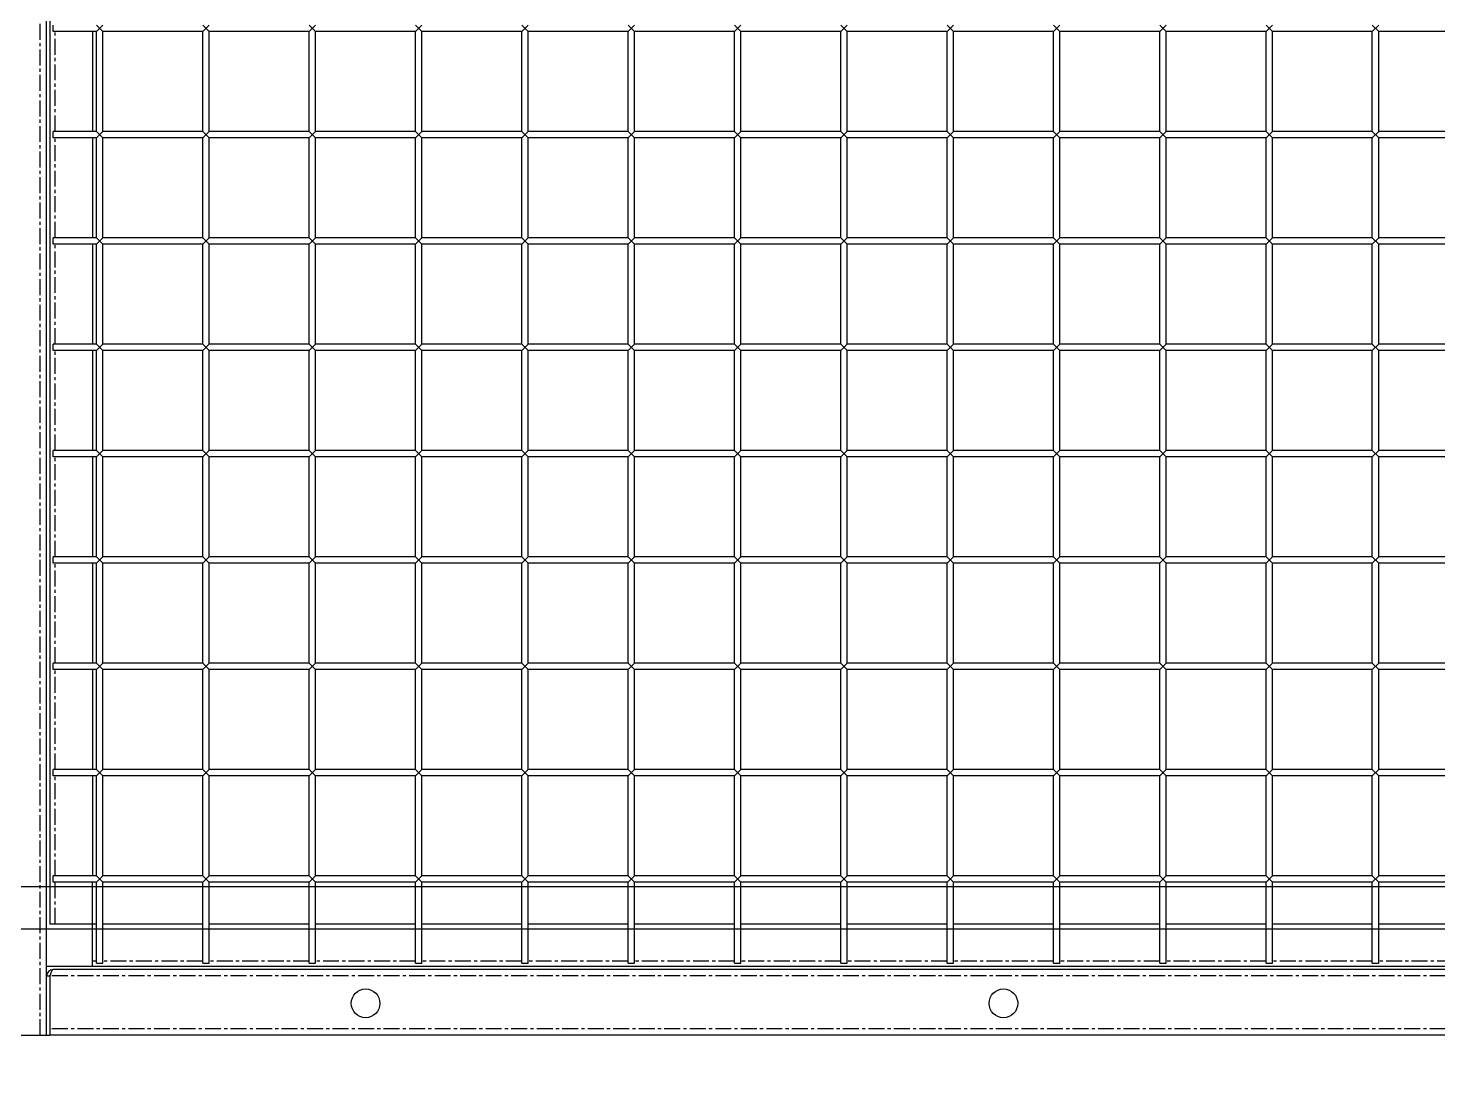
# Model space of a CAD drawing. Header units: millimetres. Extents: x -198529 to 244266, y -64 to 158464.
# Drawn here: x -169865 to -169202, y 119253 to 119741 of the extents above; entities that cross this region are included whole.
import ezdxf

# ---------------------------------------------------------------- set-up
doc = ezdxf.new("R2010")
doc.units = ezdxf.units.MM
doc.linetypes.add('CENTER', pattern=[12, 7.5, -1.5, 1.5, -1.5])
doc.layers.add('0-DCC', color=30, linetype='Continuous')
doc.layers.add('0-DCC-STRUC', color=180, linetype='Continuous')

# ---------------------------------------------------------------- blocks, each defined once
blk = doc.blocks.new('DCC2850x2300(左)')
at = {"color": 0, "linetype": 'CENTER'}
for p, q in [((47987, -74478.48), (47987, -72178.48)), ((47994, -74053.48), (47994, -74006.48)), ((47994, -74103.48), (47994, -74056.48)), ((47994, -74153.48), (47994, -74106.48)), ((47994, -74203.48), (47994, -74156.48)), ((47994, -74253.48), (47994, -74206.48)), ((47994, -74303.48), (47994, -74256.48)), ((47994, -74353.48), (47994, -74306.48)), ((47994, -74403.48), (47994, -74356.48)), ((47994, -74426.08), (47994, -74406.48)), ((48013.5, -74443.58), (48011.5, -74443.58)), ((48063.5, -74443.58), (48016.5, -74443.58)), ((48113.5, -74443.58), (48066.5, -74443.58)), ((48163.5, -74443.58), (48116.5, -74443.58)), ((48213.5, -74443.58), (48166.5, -74443.58)), ((48263.5, -74443.58), (48216.5, -74443.58)), ((48313.5, -74443.58), (48266.5, -74443.58)), ((48363.5, -74443.58), (48316.5, -74443.58)), ((48413.5, -74443.58), (48366.5, -74443.58)), ((48463.5, -74443.58), (48416.5, -74443.58)), ((48513.5, -74443.58), (48466.5, -74443.58)), ((48563.5, -74443.58), (48516.5, -74443.58)), ((48613.5, -74443.58), (48566.5, -74443.58)), ((48663.5, -74443.58), (48616.5, -74443.58)), ((50640, -74450.58), (47991.5, -74450.58)), ((50640, -74475.48), (47991.5, -74475.48))]:
    blk.add_line(p, q, dxfattribs=at)
at = {"color": 0, "linetype": 'Continuous'}
for p, q in [((47990, -74478.48), (47990, -72178.48)), ((47991.5, -72230.88), (47991.5, -74426.08)), ((47993, -74006.48), (47993, -74003.48)), ((48013.5, -74006.48), (47993, -74006.48)), ((48011.5, -74006.48), (48011.5, -74053.48)), ((48013.5, -74003.48), (48016.5, -74006.48)), ((48013.5, -74006.48), (48016.5, -74003.48)), ((48013.5, -74053.48), (48013.5, -74006.48)), ((48016.5, -74053.48), (48016.5, -74006.48)), ((48063.5, -74006.48), (48016.5, -74006.48)), ((48063.5, -74003.48), (48066.5, -74006.48)), ((48063.5, -74006.48), (48066.5, -74003.48)), ((48063.5, -74053.48), (48063.5, -74006.48)), ((48066.5, -74053.48), (48066.5, -74006.48)), ((48113.5, -74006.48), (48066.5, -74006.48)), ((48113.5, -74003.48), (48116.5, -74006.48)), ((48113.5, -74006.48), (48116.5, -74003.48)), ((48113.5, -74053.48), (48113.5, -74006.48)), ((48116.5, -74053.48), (48116.5, -74006.48)), ((48163.5, -74006.48), (48116.5, -74006.48)), ((48163.5, -74003.48), (48166.5, -74006.48)), ((48163.5, -74006.48), (48166.5, -74003.48)), ((48163.5, -74053.48), (48163.5, -74006.48)), ((48166.5, -74053.48), (48166.5, -74006.48)), ((48213.5, -74006.48), (48166.5, -74006.48)), ((48213.5, -74003.48), (48216.5, -74006.48)), ((48213.5, -74006.48), (48216.5, -74003.48)), ((48213.5, -74053.48), (48213.5, -74006.48)), ((48216.5, -74053.48), (48216.5, -74006.48)), ((48263.5, -74006.48), (48216.5, -74006.48)), ((48263.5, -74003.48), (48266.5, -74006.48)), ((48263.5, -74006.48), (48266.5, -74003.48)), ((48263.5, -74053.48), (48263.5, -74006.48)), ((48266.5, -74053.48), (48266.5, -74006.48)), ((48313.5, -74006.48), (48266.5, -74006.48)), ((48313.5, -74003.48), (48316.5, -74006.48)), ((48313.5, -74006.48), (48316.5, -74003.48)), ((48313.5, -74053.48), (48313.5, -74006.48)), ((48316.5, -74053.48), (48316.5, -74006.48)), ((48363.5, -74006.48), (48316.5, -74006.48)), ((48363.5, -74003.48), (48366.5, -74006.48)), ((48363.5, -74006.48), (48366.5, -74003.48)), ((48363.5, -74053.48), (48363.5, -74006.48)), ((48366.5, -74053.48), (48366.5, -74006.48)), ((48413.5, -74006.48), (48366.5, -74006.48)), ((48413.5, -74003.48), (48416.5, -74006.48)), ((48413.5, -74006.48), (48416.5, -74003.48)), ((48413.5, -74053.48), (48413.5, -74006.48)), ((48416.5, -74053.48), (48416.5, -74006.48)), ((48463.5, -74006.48), (48416.5, -74006.48)), ((48463.5, -74003.48), (48466.5, -74006.48)), ((48463.5, -74006.48), (48466.5, -74003.48)), ((48463.5, -74053.48), (48463.5, -74006.48)), ((48466.5, -74053.48), (48466.5, -74006.48)), ((48513.5, -74006.48), (48466.5, -74006.48)), ((48513.5, -74003.48), (48516.5, -74006.48)), ((48513.5, -74006.48), (48516.5, -74003.48)), ((48513.5, -74053.48), (48513.5, -74006.48)), ((48516.5, -74053.48), (48516.5, -74006.48)), ((48563.5, -74006.48), (48516.5, -74006.48)), ((48563.5, -74003.48), (48566.5, -74006.48)), ((48563.5, -74006.48), (48566.5, -74003.48)), ((48563.5, -74053.48), (48563.5, -74006.48)), ((48566.5, -74053.48), (48566.5, -74006.48)), ((48613.5, -74006.48), (48566.5, -74006.48)), ((48613.5, -74003.48), (48616.5, -74006.48)), ((48613.5, -74006.48), (48616.5, -74003.48)), ((48613.5, -74053.48), (48613.5, -74006.48)), ((48616.5, -74053.48), (48616.5, -74006.48)), ((48663.5, -74006.48), (48616.5, -74006.48)), ((47993, -74056.48), (47993, -74053.48)), ((48013.5, -74053.48), (47993, -74053.48)), ((48013.5, -74053.48), (48016.5, -74056.48)), ((48013.5, -74056.48), (48016.5, -74053.48)), ((48063.5, -74053.48), (48016.5, -74053.48)), ((48063.5, -74053.48), (48066.5, -74056.48)), ((48063.5, -74056.48), (48066.5, -74053.48)), ((48113.5, -74053.48), (48066.5, -74053.48)), ((48113.5, -74053.48), (48116.5, -74056.48)), ((48113.5, -74056.48), (48116.5, -74053.48)), ((48163.5, -74053.48), (48116.5, -74053.48)), ((48163.5, -74053.48), (48166.5, -74056.48)), ((48163.5, -74056.48), (48166.5, -74053.48)), ((48213.5, -74053.48), (48166.5, -74053.48)), ((48213.5, -74053.48), (48216.5, -74056.48)), ((48213.5, -74056.48), (48216.5, -74053.48)), ((48263.5, -74053.48), (48216.5, -74053.48)), ((48263.5, -74053.48), (48266.5, -74056.48)), ((48263.5, -74056.48), (48266.5, -74053.48)), ((48313.5, -74053.48), (48266.5, -74053.48)), ((48313.5, -74053.48), (48316.5, -74056.48)), ((48313.5, -74056.48), (48316.5, -74053.48)), ((48363.5, -74053.48), (48316.5, -74053.48)), ((48363.5, -74053.48), (48366.5, -74056.48)), ((48363.5, -74056.48), (48366.5, -74053.48)), ((48413.5, -74053.48), (48366.5, -74053.48)), ((48413.5, -74053.48), (48416.5, -74056.48)), ((48413.5, -74056.48), (48416.5, -74053.48)), ((48463.5, -74053.48), (48416.5, -74053.48)), ((48463.5, -74053.48), (48466.5, -74056.48)), ((48463.5, -74056.48), (48466.5, -74053.48)), ((48513.5, -74053.48), (48466.5, -74053.48)), ((48513.5, -74053.48), (48516.5, -74056.48)), ((48513.5, -74056.48), (48516.5, -74053.48)), ((48563.5, -74053.48), (48516.5, -74053.48)), ((48563.5, -74053.48), (48566.5, -74056.48)), ((48563.5, -74056.48), (48566.5, -74053.48)), ((48613.5, -74053.48), (48566.5, -74053.48)), ((48613.5, -74053.48), (48616.5, -74056.48)), ((48613.5, -74056.48), (48616.5, -74053.48)), ((48663.5, -74053.48), (48616.5, -74053.48)), ((48013.5, -74056.48), (47993, -74056.48)), ((48011.5, -74056.48), (48011.5, -74103.48)), ((48013.5, -74103.48), (48013.5, -74056.48)), ((48016.5, -74103.48), (48016.5, -74056.48)), ((48063.5, -74056.48), (48016.5, -74056.48)), ((48063.5, -74103.48), (48063.5, -74056.48)), ((48066.5, -74103.48), (48066.5, -74056.48)), ((48113.5, -74056.48), (48066.5, -74056.48)), ((48113.5, -74103.48), (48113.5, -74056.48)), ((48116.5, -74103.48), (48116.5, -74056.48)), ((48163.5, -74056.48), (48116.5, -74056.48)), ((48163.5, -74103.48), (48163.5, -74056.48)), ((48166.5, -74103.48), (48166.5, -74056.48)), ((48213.5, -74056.48), (48166.5, -74056.48)), ((48213.5, -74103.48), (48213.5, -74056.48)), ((48216.5, -74103.48), (48216.5, -74056.48)), ((48263.5, -74056.48), (48216.5, -74056.48)), ((48263.5, -74103.48), (48263.5, -74056.48)), ((48266.5, -74103.48), (48266.5, -74056.48)), ((48313.5, -74056.48), (48266.5, -74056.48)), ((48313.5, -74103.48), (48313.5, -74056.48)), ((48316.5, -74103.48), (48316.5, -74056.48)), ((48363.5, -74056.48), (48316.5, -74056.48)), ((48363.5, -74103.48), (48363.5, -74056.48)), ((48366.5, -74103.48), (48366.5, -74056.48)), ((48413.5, -74056.48), (48366.5, -74056.48)), ((48413.5, -74103.48), (48413.5, -74056.48)), ((48416.5, -74103.48), (48416.5, -74056.48)), ((48463.5, -74056.48), (48416.5, -74056.48)), ((48463.5, -74103.48), (48463.5, -74056.48)), ((48466.5, -74103.48), (48466.5, -74056.48)), ((48513.5, -74056.48), (48466.5, -74056.48)), ((48513.5, -74103.48), (48513.5, -74056.48)), ((48516.5, -74103.48), (48516.5, -74056.48)), ((48563.5, -74056.48), (48516.5, -74056.48)), ((48563.5, -74103.48), (48563.5, -74056.48)), ((48566.5, -74103.48), (48566.5, -74056.48)), ((48613.5, -74056.48), (48566.5, -74056.48)), ((48613.5, -74103.48), (48613.5, -74056.48)), ((48616.5, -74103.48), (48616.5, -74056.48)), ((48663.5, -74056.48), (48616.5, -74056.48)), ((47993, -74106.48), (47993, -74103.48)), ((48013.5, -74103.48), (47993, -74103.48)), ((48013.5, -74106.48), (47993, -74106.48)), ((48011.5, -74106.48), (48011.5, -74153.48)), ((48013.5, -74103.48), (48016.5, -74106.48)), ((48013.5, -74106.48), (48016.5, -74103.48)), ((48013.5, -74153.48), (48013.5, -74106.48)), ((48063.5, -74103.48), (48016.5, -74103.48)), ((48016.5, -74153.48), (48016.5, -74106.48)), ((48063.5, -74106.48), (48016.5, -74106.48)), ((48063.5, -74103.48), (48066.5, -74106.48)), ((48063.5, -74106.48), (48066.5, -74103.48)), ((48063.5, -74153.48), (48063.5, -74106.48)), ((48113.5, -74103.48), (48066.5, -74103.48)), ((48066.5, -74153.48), (48066.5, -74106.48)), ((48113.5, -74106.48), (48066.5, -74106.48)), ((48113.5, -74103.48), (48116.5, -74106.48)), ((48113.5, -74106.48), (48116.5, -74103.48)), ((48113.5, -74153.48), (48113.5, -74106.48)), ((48163.5, -74103.48), (48116.5, -74103.48)), ((48116.5, -74153.48), (48116.5, -74106.48)), ((48163.5, -74106.48), (48116.5, -74106.48)), ((48163.5, -74103.48), (48166.5, -74106.48)), ((48163.5, -74106.48), (48166.5, -74103.48)), ((48163.5, -74153.48), (48163.5, -74106.48)), ((48213.5, -74103.48), (48166.5, -74103.48)), ((48166.5, -74153.48), (48166.5, -74106.48)), ((48213.5, -74106.48), (48166.5, -74106.48)), ((48213.5, -74103.48), (48216.5, -74106.48)), ((48213.5, -74106.48), (48216.5, -74103.48)), ((48213.5, -74153.48), (48213.5, -74106.48)), ((48263.5, -74103.48), (48216.5, -74103.48)), ((48216.5, -74153.48), (48216.5, -74106.48)), ((48263.5, -74106.48), (48216.5, -74106.48)), ((48263.5, -74103.48), (48266.5, -74106.48)), ((48263.5, -74106.48), (48266.5, -74103.48)), ((48263.5, -74153.48), (48263.5, -74106.48)), ((48313.5, -74103.48), (48266.5, -74103.48)), ((48266.5, -74153.48), (48266.5, -74106.48)), ((48313.5, -74106.48), (48266.5, -74106.48)), ((48313.5, -74103.48), (48316.5, -74106.48)), ((48313.5, -74106.48), (48316.5, -74103.48)), ((48313.5, -74153.48), (48313.5, -74106.48)), ((48363.5, -74103.48), (48316.5, -74103.48)), ((48316.5, -74153.48), (48316.5, -74106.48)), ((48363.5, -74106.48), (48316.5, -74106.48)), ((48363.5, -74103.48), (48366.5, -74106.48)), ((48363.5, -74106.48), (48366.5, -74103.48)), ((48363.5, -74153.48), (48363.5, -74106.48)), ((48413.5, -74103.48), (48366.5, -74103.48)), ((48366.5, -74153.48), (48366.5, -74106.48)), ((48413.5, -74106.48), (48366.5, -74106.48)), ((48413.5, -74103.48), (48416.5, -74106.48)), ((48413.5, -74106.48), (48416.5, -74103.48)), ((48413.5, -74153.48), (48413.5, -74106.48)), ((48463.5, -74103.48), (48416.5, -74103.48)), ((48416.5, -74153.48), (48416.5, -74106.48)), ((48463.5, -74106.48), (48416.5, -74106.48)), ((48463.5, -74103.48), (48466.5, -74106.48)), ((48463.5, -74106.48), (48466.5, -74103.48)), ((48463.5, -74153.48), (48463.5, -74106.48)), ((48513.5, -74103.48), (48466.5, -74103.48)), ((48466.5, -74153.48), (48466.5, -74106.48)), ((48513.5, -74106.48), (48466.5, -74106.48)), ((48513.5, -74103.48), (48516.5, -74106.48)), ((48513.5, -74106.48), (48516.5, -74103.48)), ((48513.5, -74153.48), (48513.5, -74106.48)), ((48563.5, -74103.48), (48516.5, -74103.48)), ((48516.5, -74153.48), (48516.5, -74106.48)), ((48563.5, -74106.48), (48516.5, -74106.48)), ((48563.5, -74103.48), (48566.5, -74106.48)), ((48563.5, -74106.48), (48566.5, -74103.48)), ((48563.5, -74153.48), (48563.5, -74106.48)), ((48613.5, -74103.48), (48566.5, -74103.48)), ((48566.5, -74153.48), (48566.5, -74106.48)), ((48613.5, -74106.48), (48566.5, -74106.48)), ((48613.5, -74103.48), (48616.5, -74106.48)), ((48613.5, -74106.48), (48616.5, -74103.48)), ((48613.5, -74153.48), (48613.5, -74106.48)), ((48663.5, -74103.48), (48616.5, -74103.48)), ((48616.5, -74153.48), (48616.5, -74106.48)), ((48663.5, -74106.48), (48616.5, -74106.48)), ((47993, -74156.48), (47993, -74153.48)), ((48013.5, -74153.48), (47993, -74153.48)), ((48013.5, -74153.48), (48016.5, -74156.48)), ((48013.5, -74156.48), (48016.5, -74153.48)), ((48063.5, -74153.48), (48016.5, -74153.48)), ((48063.5, -74153.48), (48066.5, -74156.48)), ((48063.5, -74156.48), (48066.5, -74153.48)), ((48113.5, -74153.48), (48066.5, -74153.48)), ((48113.5, -74153.48), (48116.5, -74156.48)), ((48113.5, -74156.48), (48116.5, -74153.48)), ((48163.5, -74153.48), (48116.5, -74153.48)), ((48163.5, -74153.48), (48166.5, -74156.48)), ((48163.5, -74156.48), (48166.5, -74153.48)), ((48213.5, -74153.48), (48166.5, -74153.48)), ((48213.5, -74153.48), (48216.5, -74156.48)), ((48213.5, -74156.48), (48216.5, -74153.48)), ((48263.5, -74153.48), (48216.5, -74153.48)), ((48263.5, -74153.48), (48266.5, -74156.48)), ((48263.5, -74156.48), (48266.5, -74153.48)), ((48313.5, -74153.48), (48266.5, -74153.48)), ((48313.5, -74153.48), (48316.5, -74156.48)), ((48313.5, -74156.48), (48316.5, -74153.48)), ((48363.5, -74153.48), (48316.5, -74153.48)), ((48363.5, -74153.48), (48366.5, -74156.48)), ((48363.5, -74156.48), (48366.5, -74153.48)), ((48413.5, -74153.48), (48366.5, -74153.48)), ((48413.5, -74153.48), (48416.5, -74156.48)), ((48413.5, -74156.48), (48416.5, -74153.48)), ((48463.5, -74153.48), (48416.5, -74153.48)), ((48463.5, -74153.48), (48466.5, -74156.48)), ((48463.5, -74156.48), (48466.5, -74153.48)), ((48513.5, -74153.48), (48466.5, -74153.48)), ((48513.5, -74153.48), (48516.5, -74156.48)), ((48513.5, -74156.48), (48516.5, -74153.48)), ((48563.5, -74153.48), (48516.5, -74153.48)), ((48563.5, -74153.48), (48566.5, -74156.48)), ((48563.5, -74156.48), (48566.5, -74153.48)), ((48613.5, -74153.48), (48566.5, -74153.48)), ((48613.5, -74153.48), (48616.5, -74156.48)), ((48613.5, -74156.48), (48616.5, -74153.48)), ((48663.5, -74153.48), (48616.5, -74153.48)), ((48013.5, -74156.48), (47993, -74156.48)), ((48011.5, -74156.48), (48011.5, -74203.48)), ((48013.5, -74203.48), (48013.5, -74156.48)), ((48016.5, -74203.48), (48016.5, -74156.48)), ((48063.5, -74156.48), (48016.5, -74156.48)), ((48063.5, -74203.48), (48063.5, -74156.48)), ((48066.5, -74203.48), (48066.5, -74156.48)), ((48113.5, -74156.48), (48066.5, -74156.48)), ((48113.5, -74203.48), (48113.5, -74156.48)), ((48116.5, -74203.48), (48116.5, -74156.48)), ((48163.5, -74156.48), (48116.5, -74156.48)), ((48163.5, -74203.48), (48163.5, -74156.48)), ((48166.5, -74203.48), (48166.5, -74156.48)), ((48213.5, -74156.48), (48166.5, -74156.48)), ((48213.5, -74203.48), (48213.5, -74156.48)), ((48216.5, -74203.48), (48216.5, -74156.48)), ((48263.5, -74156.48), (48216.5, -74156.48)), ((48263.5, -74203.48), (48263.5, -74156.48)), ((48266.5, -74203.48), (48266.5, -74156.48)), ((48313.5, -74156.48), (48266.5, -74156.48)), ((48313.5, -74203.48), (48313.5, -74156.48)), ((48316.5, -74203.48), (48316.5, -74156.48)), ((48363.5, -74156.48), (48316.5, -74156.48)), ((48363.5, -74203.48), (48363.5, -74156.48)), ((48366.5, -74203.48), (48366.5, -74156.48)), ((48413.5, -74156.48), (48366.5, -74156.48)), ((48413.5, -74203.48), (48413.5, -74156.48)), ((48416.5, -74203.48), (48416.5, -74156.48)), ((48463.5, -74156.48), (48416.5, -74156.48)), ((48463.5, -74203.48), (48463.5, -74156.48)), ((48466.5, -74203.48), (48466.5, -74156.48)), ((48513.5, -74156.48), (48466.5, -74156.48)), ((48513.5, -74203.48), (48513.5, -74156.48)), ((48516.5, -74203.48), (48516.5, -74156.48)), ((48563.5, -74156.48), (48516.5, -74156.48)), ((48563.5, -74203.48), (48563.5, -74156.48)), ((48566.5, -74203.48), (48566.5, -74156.48)), ((48613.5, -74156.48), (48566.5, -74156.48)), ((48613.5, -74203.48), (48613.5, -74156.48)), ((48616.5, -74203.48), (48616.5, -74156.48)), ((48663.5, -74156.48), (48616.5, -74156.48)), ((47993, -74206.48), (47993, -74203.48)), ((48013.5, -74203.48), (47993, -74203.48)), ((48013.5, -74206.48), (47993, -74206.48)), ((48011.5, -74206.48), (48011.5, -74253.48)), ((48013.5, -74203.48), (48016.5, -74206.48)), ((48013.5, -74206.48), (48016.5, -74203.48)), ((48013.5, -74253.48), (48013.5, -74206.48)), ((48063.5, -74203.48), (48016.5, -74203.48)), ((48016.5, -74253.48), (48016.5, -74206.48)), ((48063.5, -74206.48), (48016.5, -74206.48)), ((48063.5, -74203.48), (48066.5, -74206.48)), ((48063.5, -74206.48), (48066.5, -74203.48)), ((48063.5, -74253.48), (48063.5, -74206.48)), ((48113.5, -74203.48), (48066.5, -74203.48)), ((48066.5, -74253.48), (48066.5, -74206.48)), ((48113.5, -74206.48), (48066.5, -74206.48)), ((48113.5, -74203.48), (48116.5, -74206.48)), ((48113.5, -74206.48), (48116.5, -74203.48)), ((48113.5, -74253.48), (48113.5, -74206.48)), ((48163.5, -74203.48), (48116.5, -74203.48)), ((48116.5, -74253.48), (48116.5, -74206.48)), ((48163.5, -74206.48), (48116.5, -74206.48)), ((48163.5, -74203.48), (48166.5, -74206.48)), ((48163.5, -74206.48), (48166.5, -74203.48)), ((48163.5, -74253.48), (48163.5, -74206.48)), ((48213.5, -74203.48), (48166.5, -74203.48)), ((48166.5, -74253.48), (48166.5, -74206.48)), ((48213.5, -74206.48), (48166.5, -74206.48)), ((48213.5, -74203.48), (48216.5, -74206.48)), ((48213.5, -74206.48), (48216.5, -74203.48)), ((48213.5, -74253.48), (48213.5, -74206.48)), ((48263.5, -74203.48), (48216.5, -74203.48)), ((48216.5, -74253.48), (48216.5, -74206.48)), ((48263.5, -74206.48), (48216.5, -74206.48)), ((48263.5, -74203.48), (48266.5, -74206.48)), ((48263.5, -74206.48), (48266.5, -74203.48)), ((48263.5, -74253.48), (48263.5, -74206.48)), ((48313.5, -74203.48), (48266.5, -74203.48)), ((48266.5, -74253.48), (48266.5, -74206.48)), ((48313.5, -74206.48), (48266.5, -74206.48)), ((48313.5, -74203.48), (48316.5, -74206.48)), ((48313.5, -74206.48), (48316.5, -74203.48)), ((48313.5, -74253.48), (48313.5, -74206.48)), ((48363.5, -74203.48), (48316.5, -74203.48)), ((48316.5, -74253.48), (48316.5, -74206.48)), ((48363.5, -74206.48), (48316.5, -74206.48)), ((48363.5, -74203.48), (48366.5, -74206.48)), ((48363.5, -74206.48), (48366.5, -74203.48)), ((48363.5, -74253.48), (48363.5, -74206.48)), ((48413.5, -74203.48), (48366.5, -74203.48)), ((48366.5, -74253.48), (48366.5, -74206.48)), ((48413.5, -74206.48), (48366.5, -74206.48)), ((48413.5, -74203.48), (48416.5, -74206.48)), ((48413.5, -74206.48), (48416.5, -74203.48)), ((48413.5, -74253.48), (48413.5, -74206.48)), ((48463.5, -74203.48), (48416.5, -74203.48)), ((48416.5, -74253.48), (48416.5, -74206.48)), ((48463.5, -74206.48), (48416.5, -74206.48)), ((48463.5, -74203.48), (48466.5, -74206.48)), ((48463.5, -74206.48), (48466.5, -74203.48)), ((48463.5, -74253.48), (48463.5, -74206.48)), ((48513.5, -74203.48), (48466.5, -74203.48)), ((48466.5, -74253.48), (48466.5, -74206.48)), ((48513.5, -74206.48), (48466.5, -74206.48)), ((48513.5, -74203.48), (48516.5, -74206.48)), ((48513.5, -74206.48), (48516.5, -74203.48)), ((48513.5, -74253.48), (48513.5, -74206.48)), ((48563.5, -74203.48), (48516.5, -74203.48)), ((48516.5, -74253.48), (48516.5, -74206.48)), ((48563.5, -74206.48), (48516.5, -74206.48)), ((48563.5, -74203.48), (48566.5, -74206.48)), ((48563.5, -74206.48), (48566.5, -74203.48)), ((48563.5, -74253.48), (48563.5, -74206.48)), ((48613.5, -74203.48), (48566.5, -74203.48)), ((48566.5, -74253.48), (48566.5, -74206.48)), ((48613.5, -74206.48), (48566.5, -74206.48)), ((48613.5, -74203.48), (48616.5, -74206.48)), ((48613.5, -74206.48), (48616.5, -74203.48)), ((48613.5, -74253.48), (48613.5, -74206.48)), ((48663.5, -74203.48), (48616.5, -74203.48)), ((48616.5, -74253.48), (48616.5, -74206.48)), ((48663.5, -74206.48), (48616.5, -74206.48)), ((47993, -74256.48), (47993, -74253.48)), ((48013.5, -74253.48), (47993, -74253.48)), ((48013.5, -74256.48), (47993, -74256.48)), ((48011.5, -74256.48), (48011.5, -74303.48)), ((48013.5, -74253.48), (48016.5, -74256.48)), ((48013.5, -74256.48), (48016.5, -74253.48)), ((48013.5, -74303.48), (48013.5, -74256.48)), ((48063.5, -74253.48), (48016.5, -74253.48)), ((48016.5, -74303.48), (48016.5, -74256.48)), ((48063.5, -74256.48), (48016.5, -74256.48)), ((48063.5, -74253.48), (48066.5, -74256.48)), ((48063.5, -74256.48), (48066.5, -74253.48)), ((48063.5, -74303.48), (48063.5, -74256.48)), ((48113.5, -74253.48), (48066.5, -74253.48)), ((48066.5, -74303.48), (48066.5, -74256.48)), ((48113.5, -74256.48), (48066.5, -74256.48)), ((48113.5, -74253.48), (48116.5, -74256.48)), ((48113.5, -74256.48), (48116.5, -74253.48)), ((48113.5, -74303.48), (48113.5, -74256.48)), ((48163.5, -74253.48), (48116.5, -74253.48)), ((48116.5, -74303.48), (48116.5, -74256.48)), ((48163.5, -74256.48), (48116.5, -74256.48)), ((48163.5, -74253.48), (48166.5, -74256.48)), ((48163.5, -74256.48), (48166.5, -74253.48)), ((48163.5, -74303.48), (48163.5, -74256.48)), ((48213.5, -74253.48), (48166.5, -74253.48)), ((48166.5, -74303.48), (48166.5, -74256.48)), ((48213.5, -74256.48), (48166.5, -74256.48)), ((48213.5, -74253.48), (48216.5, -74256.48)), ((48213.5, -74256.48), (48216.5, -74253.48)), ((48213.5, -74303.48), (48213.5, -74256.48)), ((48263.5, -74253.48), (48216.5, -74253.48)), ((48216.5, -74303.48), (48216.5, -74256.48)), ((48263.5, -74256.48), (48216.5, -74256.48)), ((48263.5, -74253.48), (48266.5, -74256.48)), ((48263.5, -74256.48), (48266.5, -74253.48)), ((48263.5, -74303.48), (48263.5, -74256.48)), ((48313.5, -74253.48), (48266.5, -74253.48)), ((48266.5, -74303.48), (48266.5, -74256.48)), ((48313.5, -74256.48), (48266.5, -74256.48)), ((48313.5, -74253.48), (48316.5, -74256.48)), ((48313.5, -74256.48), (48316.5, -74253.48)), ((48313.5, -74303.48), (48313.5, -74256.48)), ((48363.5, -74253.48), (48316.5, -74253.48)), ((48316.5, -74303.48), (48316.5, -74256.48)), ((48363.5, -74256.48), (48316.5, -74256.48)), ((48363.5, -74253.48), (48366.5, -74256.48)), ((48363.5, -74256.48), (48366.5, -74253.48)), ((48363.5, -74303.48), (48363.5, -74256.48)), ((48413.5, -74253.48), (48366.5, -74253.48)), ((48366.5, -74303.48), (48366.5, -74256.48)), ((48413.5, -74256.48), (48366.5, -74256.48)), ((48413.5, -74253.48), (48416.5, -74256.48)), ((48413.5, -74256.48), (48416.5, -74253.48)), ((48413.5, -74303.48), (48413.5, -74256.48)), ((48463.5, -74253.48), (48416.5, -74253.48)), ((48416.5, -74303.48), (48416.5, -74256.48)), ((48463.5, -74256.48), (48416.5, -74256.48)), ((48463.5, -74253.48), (48466.5, -74256.48)), ((48463.5, -74256.48), (48466.5, -74253.48)), ((48463.5, -74303.48), (48463.5, -74256.48)), ((48513.5, -74253.48), (48466.5, -74253.48)), ((48466.5, -74303.48), (48466.5, -74256.48)), ((48513.5, -74256.48), (48466.5, -74256.48)), ((48513.5, -74253.48), (48516.5, -74256.48)), ((48513.5, -74256.48), (48516.5, -74253.48)), ((48513.5, -74303.48), (48513.5, -74256.48)), ((48563.5, -74253.48), (48516.5, -74253.48)), ((48516.5, -74303.48), (48516.5, -74256.48)), ((48563.5, -74256.48), (48516.5, -74256.48)), ((48563.5, -74253.48), (48566.5, -74256.48)), ((48563.5, -74256.48), (48566.5, -74253.48)), ((48563.5, -74303.48), (48563.5, -74256.48)), ((48613.5, -74253.48), (48566.5, -74253.48)), ((48566.5, -74303.48), (48566.5, -74256.48)), ((48613.5, -74256.48), (48566.5, -74256.48)), ((48613.5, -74253.48), (48616.5, -74256.48)), ((48613.5, -74256.48), (48616.5, -74253.48)), ((48613.5, -74303.48), (48613.5, -74256.48)), ((48663.5, -74253.48), (48616.5, -74253.48)), ((48616.5, -74303.48), (48616.5, -74256.48)), ((48663.5, -74256.48), (48616.5, -74256.48)), ((47993, -74306.48), (47993, -74303.48)), ((48013.5, -74303.48), (47993, -74303.48)), ((48013.5, -74303.48), (48016.5, -74306.48)), ((48013.5, -74306.48), (48016.5, -74303.48)), ((48063.5, -74303.48), (48016.5, -74303.48)), ((48063.5, -74303.48), (48066.5, -74306.48)), ((48063.5, -74306.48), (48066.5, -74303.48)), ((48113.5, -74303.48), (48066.5, -74303.48)), ((48113.5, -74303.48), (48116.5, -74306.48)), ((48113.5, -74306.48), (48116.5, -74303.48)), ((48163.5, -74303.48), (48116.5, -74303.48)), ((48163.5, -74303.48), (48166.5, -74306.48)), ((48163.5, -74306.48), (48166.5, -74303.48)), ((48213.5, -74303.48), (48166.5, -74303.48)), ((48213.5, -74303.48), (48216.5, -74306.48)), ((48213.5, -74306.48), (48216.5, -74303.48)), ((48263.5, -74303.48), (48216.5, -74303.48)), ((48263.5, -74303.48), (48266.5, -74306.48)), ((48263.5, -74306.48), (48266.5, -74303.48)), ((48313.5, -74303.48), (48266.5, -74303.48)), ((48313.5, -74303.48), (48316.5, -74306.48)), ((48313.5, -74306.48), (48316.5, -74303.48)), ((48363.5, -74303.48), (48316.5, -74303.48)), ((48363.5, -74303.48), (48366.5, -74306.48)), ((48363.5, -74306.48), (48366.5, -74303.48)), ((48413.5, -74303.48), (48366.5, -74303.48)), ((48413.5, -74303.48), (48416.5, -74306.48)), ((48413.5, -74306.48), (48416.5, -74303.48)), ((48463.5, -74303.48), (48416.5, -74303.48)), ((48463.5, -74303.48), (48466.5, -74306.48)), ((48463.5, -74306.48), (48466.5, -74303.48)), ((48513.5, -74303.48), (48466.5, -74303.48)), ((48513.5, -74303.48), (48516.5, -74306.48)), ((48513.5, -74306.48), (48516.5, -74303.48)), ((48563.5, -74303.48), (48516.5, -74303.48)), ((48563.5, -74303.48), (48566.5, -74306.48)), ((48563.5, -74306.48), (48566.5, -74303.48)), ((48613.5, -74303.48), (48566.5, -74303.48)), ((48613.5, -74303.48), (48616.5, -74306.48)), ((48613.5, -74306.48), (48616.5, -74303.48)), ((48663.5, -74303.48), (48616.5, -74303.48)), ((48013.5, -74306.48), (47993, -74306.48)), ((48011.5, -74306.48), (48011.5, -74353.48)), ((48013.5, -74353.48), (48013.5, -74306.48)), ((48016.5, -74353.48), (48016.5, -74306.48)), ((48063.5, -74306.48), (48016.5, -74306.48)), ((48063.5, -74353.48), (48063.5, -74306.48)), ((48066.5, -74353.48), (48066.5, -74306.48)), ((48113.5, -74306.48), (48066.5, -74306.48)), ((48113.5, -74353.48), (48113.5, -74306.48)), ((48116.5, -74353.48), (48116.5, -74306.48)), ((48163.5, -74306.48), (48116.5, -74306.48)), ((48163.5, -74353.48), (48163.5, -74306.48)), ((48166.5, -74353.48), (48166.5, -74306.48)), ((48213.5, -74306.48), (48166.5, -74306.48)), ((48213.5, -74353.48), (48213.5, -74306.48)), ((48216.5, -74353.48), (48216.5, -74306.48)), ((48263.5, -74306.48), (48216.5, -74306.48)), ((48263.5, -74353.48), (48263.5, -74306.48)), ((48266.5, -74353.48), (48266.5, -74306.48)), ((48313.5, -74306.48), (48266.5, -74306.48)), ((48313.5, -74353.48), (48313.5, -74306.48)), ((48316.5, -74353.48), (48316.5, -74306.48)), ((48363.5, -74306.48), (48316.5, -74306.48)), ((48363.5, -74353.48), (48363.5, -74306.48)), ((48366.5, -74353.48), (48366.5, -74306.48)), ((48413.5, -74306.48), (48366.5, -74306.48)), ((48413.5, -74353.48), (48413.5, -74306.48)), ((48416.5, -74353.48), (48416.5, -74306.48)), ((48463.5, -74306.48), (48416.5, -74306.48)), ((48463.5, -74353.48), (48463.5, -74306.48)), ((48466.5, -74353.48), (48466.5, -74306.48)), ((48513.5, -74306.48), (48466.5, -74306.48)), ((48513.5, -74353.48), (48513.5, -74306.48)), ((48516.5, -74353.48), (48516.5, -74306.48)), ((48563.5, -74306.48), (48516.5, -74306.48)), ((48563.5, -74353.48), (48563.5, -74306.48)), ((48566.5, -74353.48), (48566.5, -74306.48)), ((48613.5, -74306.48), (48566.5, -74306.48)), ((48613.5, -74353.48), (48613.5, -74306.48)), ((48616.5, -74353.48), (48616.5, -74306.48)), ((48663.5, -74306.48), (48616.5, -74306.48)), ((47993, -74356.48), (47993, -74353.48)), ((48013.5, -74353.48), (47993, -74353.48)), ((48013.5, -74356.48), (47993, -74356.48)), ((48011.5, -74356.48), (48011.5, -74403.48)), ((48013.5, -74353.48), (48016.5, -74356.48)), ((48013.5, -74356.48), (48016.5, -74353.48)), ((48013.5, -74403.48), (48013.5, -74356.48)), ((48063.5, -74353.48), (48016.5, -74353.48)), ((48016.5, -74403.48), (48016.5, -74356.48)), ((48063.5, -74356.48), (48016.5, -74356.48)), ((48063.5, -74353.48), (48066.5, -74356.48)), ((48063.5, -74356.48), (48066.5, -74353.48)), ((48063.5, -74403.48), (48063.5, -74356.48)), ((48113.5, -74353.48), (48066.5, -74353.48)), ((48066.5, -74403.48), (48066.5, -74356.48)), ((48113.5, -74356.48), (48066.5, -74356.48)), ((48113.5, -74353.48), (48116.5, -74356.48)), ((48113.5, -74356.48), (48116.5, -74353.48)), ((48113.5, -74403.48), (48113.5, -74356.48)), ((48163.5, -74353.48), (48116.5, -74353.48)), ((48116.5, -74403.48), (48116.5, -74356.48)), ((48163.5, -74356.48), (48116.5, -74356.48)), ((48163.5, -74353.48), (48166.5, -74356.48)), ((48163.5, -74356.48), (48166.5, -74353.48)), ((48163.5, -74403.48), (48163.5, -74356.48)), ((48213.5, -74353.48), (48166.5, -74353.48)), ((48166.5, -74403.48), (48166.5, -74356.48)), ((48213.5, -74356.48), (48166.5, -74356.48)), ((48213.5, -74353.48), (48216.5, -74356.48)), ((48213.5, -74356.48), (48216.5, -74353.48)), ((48213.5, -74403.48), (48213.5, -74356.48)), ((48263.5, -74353.48), (48216.5, -74353.48)), ((48216.5, -74403.48), (48216.5, -74356.48)), ((48263.5, -74356.48), (48216.5, -74356.48)), ((48263.5, -74353.48), (48266.5, -74356.48)), ((48263.5, -74356.48), (48266.5, -74353.48)), ((48263.5, -74403.48), (48263.5, -74356.48)), ((48313.5, -74353.48), (48266.5, -74353.48)), ((48266.5, -74403.48), (48266.5, -74356.48)), ((48313.5, -74356.48), (48266.5, -74356.48)), ((48313.5, -74353.48), (48316.5, -74356.48)), ((48313.5, -74356.48), (48316.5, -74353.48)), ((48313.5, -74403.48), (48313.5, -74356.48)), ((48363.5, -74353.48), (48316.5, -74353.48)), ((48316.5, -74403.48), (48316.5, -74356.48)), ((48363.5, -74356.48), (48316.5, -74356.48)), ((48363.5, -74353.48), (48366.5, -74356.48)), ((48363.5, -74356.48), (48366.5, -74353.48)), ((48363.5, -74403.48), (48363.5, -74356.48)), ((48413.5, -74353.48), (48366.5, -74353.48)), ((48366.5, -74403.48), (48366.5, -74356.48)), ((48413.5, -74356.48), (48366.5, -74356.48)), ((48413.5, -74353.48), (48416.5, -74356.48)), ((48413.5, -74356.48), (48416.5, -74353.48)), ((48413.5, -74403.48), (48413.5, -74356.48)), ((48463.5, -74353.48), (48416.5, -74353.48)), ((48416.5, -74403.48), (48416.5, -74356.48)), ((48463.5, -74356.48), (48416.5, -74356.48)), ((48463.5, -74353.48), (48466.5, -74356.48)), ((48463.5, -74356.48), (48466.5, -74353.48)), ((48463.5, -74403.48), (48463.5, -74356.48)), ((48513.5, -74353.48), (48466.5, -74353.48)), ((48466.5, -74403.48), (48466.5, -74356.48)), ((48513.5, -74356.48), (48466.5, -74356.48)), ((48513.5, -74353.48), (48516.5, -74356.48)), ((48513.5, -74356.48), (48516.5, -74353.48)), ((48513.5, -74403.48), (48513.5, -74356.48)), ((48563.5, -74353.48), (48516.5, -74353.48)), ((48516.5, -74403.48), (48516.5, -74356.48)), ((48563.5, -74356.48), (48516.5, -74356.48)), ((48563.5, -74353.48), (48566.5, -74356.48)), ((48563.5, -74356.48), (48566.5, -74353.48)), ((48563.5, -74403.48), (48563.5, -74356.48)), ((48613.5, -74353.48), (48566.5, -74353.48)), ((48566.5, -74403.48), (48566.5, -74356.48)), ((48613.5, -74356.48), (48566.5, -74356.48)), ((48613.5, -74353.48), (48616.5, -74356.48)), ((48613.5, -74356.48), (48616.5, -74353.48)), ((48613.5, -74403.48), (48613.5, -74356.48)), ((48663.5, -74353.48), (48616.5, -74353.48)), ((48616.5, -74403.48), (48616.5, -74356.48)), ((48663.5, -74356.48), (48616.5, -74356.48)), ((47993, -74406.48), (47993, -74403.48)), ((48013.5, -74403.48), (47993, -74403.48)), ((48013.5, -74403.48), (48016.5, -74406.48)), ((48013.5, -74406.48), (48016.5, -74403.48)), ((48063.5, -74403.48), (48016.5, -74403.48)), ((48063.5, -74403.48), (48066.5, -74406.48)), ((48063.5, -74406.48), (48066.5, -74403.48)), ((48113.5, -74403.48), (48066.5, -74403.48)), ((48113.5, -74403.48), (48116.5, -74406.48)), ((48113.5, -74406.48), (48116.5, -74403.48)), ((48163.5, -74403.48), (48116.5, -74403.48)), ((48163.5, -74403.48), (48166.5, -74406.48)), ((48163.5, -74406.48), (48166.5, -74403.48)), ((48213.5, -74403.48), (48166.5, -74403.48)), ((48213.5, -74403.48), (48216.5, -74406.48)), ((48213.5, -74406.48), (48216.5, -74403.48)), ((48263.5, -74403.48), (48216.5, -74403.48)), ((48263.5, -74403.48), (48266.5, -74406.48)), ((48263.5, -74406.48), (48266.5, -74403.48)), ((48313.5, -74403.48), (48266.5, -74403.48)), ((48313.5, -74403.48), (48316.5, -74406.48)), ((48313.5, -74406.48), (48316.5, -74403.48)), ((48363.5, -74403.48), (48316.5, -74403.48)), ((48363.5, -74403.48), (48366.5, -74406.48)), ((48363.5, -74406.48), (48366.5, -74403.48)), ((48413.5, -74403.48), (48366.5, -74403.48)), ((48413.5, -74403.48), (48416.5, -74406.48)), ((48413.5, -74406.48), (48416.5, -74403.48)), ((48463.5, -74403.48), (48416.5, -74403.48)), ((48463.5, -74403.48), (48466.5, -74406.48)), ((48463.5, -74406.48), (48466.5, -74403.48)), ((48513.5, -74403.48), (48466.5, -74403.48)), ((48513.5, -74403.48), (48516.5, -74406.48)), ((48513.5, -74406.48), (48516.5, -74403.48)), ((48563.5, -74403.48), (48516.5, -74403.48)), ((48563.5, -74403.48), (48566.5, -74406.48)), ((48563.5, -74406.48), (48566.5, -74403.48)), ((48613.5, -74403.48), (48566.5, -74403.48)), ((48613.5, -74403.48), (48616.5, -74406.48)), ((48613.5, -74406.48), (48616.5, -74403.48)), ((48663.5, -74403.48), (48616.5, -74403.48)), ((48013.5, -74406.48), (47993, -74406.48)), ((48011.5, -74446.08), (48011.5, -74406.48)), ((48013.5, -74444.58), (48013.5, -74406.48)), ((48016.5, -74444.58), (48016.5, -74406.48)), ((48063.5, -74406.48), (48016.5, -74406.48)), ((48063.5, -74444.58), (48063.5, -74406.48)), ((48066.5, -74444.58), (48066.5, -74406.48)), ((48113.5, -74406.48), (48066.5, -74406.48)), ((48113.5, -74444.58), (48113.5, -74406.48)), ((48116.5, -74444.58), (48116.5, -74406.48)), ((48163.5, -74406.48), (48116.5, -74406.48)), ((48163.5, -74444.58), (48163.5, -74406.48)), ((48166.5, -74444.58), (48166.5, -74406.48)), ((48213.5, -74406.48), (48166.5, -74406.48)), ((48213.5, -74444.58), (48213.5, -74406.48)), ((48216.5, -74444.58), (48216.5, -74406.48)), ((48263.5, -74406.48), (48216.5, -74406.48)), ((48263.5, -74444.58), (48263.5, -74406.48)), ((48266.5, -74444.58), (48266.5, -74406.48)), ((48313.5, -74406.48), (48266.5, -74406.48)), ((48313.5, -74444.58), (48313.5, -74406.48)), ((48316.5, -74444.58), (48316.5, -74406.48)), ((48363.5, -74406.48), (48316.5, -74406.48)), ((48363.5, -74444.58), (48363.5, -74406.48)), ((48366.5, -74444.58), (48366.5, -74406.48)), ((48413.5, -74406.48), (48366.5, -74406.48)), ((48413.5, -74444.58), (48413.5, -74406.48)), ((48416.5, -74444.58), (48416.5, -74406.48)), ((48463.5, -74406.48), (48416.5, -74406.48)), ((48463.5, -74444.58), (48463.5, -74406.48)), ((48466.5, -74444.58), (48466.5, -74406.48)), ((48513.5, -74406.48), (48466.5, -74406.48)), ((48513.5, -74444.58), (48513.5, -74406.48)), ((48516.5, -74444.58), (48516.5, -74406.48)), ((48563.5, -74406.48), (48516.5, -74406.48)), ((48563.5, -74444.58), (48563.5, -74406.48)), ((48566.5, -74444.58), (48566.5, -74406.48)), ((48613.5, -74406.48), (48566.5, -74406.48)), ((48613.5, -74444.58), (48613.5, -74406.48)), ((48616.5, -74444.58), (48616.5, -74406.48)), ((48663.5, -74406.48), (48616.5, -74406.48)), ((47991.5, -74426.08), (48013.5, -74426.08)), ((48016.5, -74426.08), (48063.5, -74426.08)), ((48066.5, -74426.08), (48113.5, -74426.08)), ((48116.5, -74426.08), (48163.5, -74426.08)), ((48166.5, -74426.08), (48213.5, -74426.08)), ((48216.5, -74426.08), (48263.5, -74426.08)), ((48266.5, -74426.08), (48313.5, -74426.08)), ((48316.5, -74426.08), (48363.5, -74426.08)), ((48366.5, -74426.08), (48413.5, -74426.08)), ((48416.5, -74426.08), (48463.5, -74426.08)), ((48466.5, -74426.08), (48513.5, -74426.08)), ((48516.5, -74426.08), (48563.5, -74426.08)), ((48566.5, -74426.08), (48613.5, -74426.08)), ((48616.5, -74426.08), (48663.5, -74426.08)), ((48013.5, -74444.58), (48016.5, -74444.58)), ((48063.5, -74444.58), (48066.5, -74444.58)), ((48113.5, -74444.58), (48116.5, -74444.58)), ((48163.5, -74444.58), (48166.5, -74444.58)), ((48213.5, -74444.58), (48216.5, -74444.58)), ((48263.5, -74444.58), (48266.5, -74444.58)), ((48313.5, -74444.58), (48316.5, -74444.58)), ((48363.5, -74444.58), (48366.5, -74444.58)), ((48413.5, -74444.58), (48416.5, -74444.58)), ((48463.5, -74444.58), (48466.5, -74444.58)), ((48513.5, -74444.58), (48516.5, -74444.58)), ((48563.5, -74444.58), (48566.5, -74444.58)), ((48613.5, -74444.58), (48616.5, -74444.58)), ((50640, -74446.08), (47990, -74446.08)), ((47990, -74450.58), (47991.5, -74450.58)), ((47991.77, -74449.73), (47991.5, -74450.58)), ((47991.5, -74450.58), (47991.5, -74478.48)), ((50640, -74447.58), (47993, -74447.58)), ((47851.5, -74478.48), (47990, -74478.48)), ((47990, -74478.48), (47991.5, -74478.48)), ((50640, -74478.48), (47991.5, -74478.48))]:
    blk.add_line(p, q, dxfattribs=at)
for centre in [(48140, -74463.48), (48440, -74463.48)]:
    blk.add_circle(centre, 6.75, dxfattribs=at)
blk.add_arc((47993, -74450.58), 3, 90, 180, dxfattribs=at)
for points, knots in [([(47992, -74449.08), (47991.96, -74449.18), (47991.88, -74449.4), (47991.81, -74449.62), (47991.77, -74449.73)], [0, 0, 0, 0, 0.488633, 1, 1, 1, 1]), ([(47993, -74447.58), (47992.79, -74447.58), (47992.33, -74448.17), (47992.14, -74448.7), (47992, -74449.08)], [0, 0, 0, 0, 0.347127, 1, 1, 1, 1])]:
    blk.add_open_spline(points, degree=3, knots=knots, dxfattribs=at)

msp = doc.modelspace()

# ---------------------------------------------------------------- linework, layer by layer
at = {"layer": '0-DCC-STRUC'}
for points in [[(-167070.74, 119186.97), (-173070.77, 119187.01), (-173070.77, 119337.01), (-167070.74, 119336.97)], [(-167070.74, 119206.97), (-173070.77, 119207.01), (-173070.77, 119317.01), (-167070.74, 119316.97)]]:
    msp.add_lwpolyline(points, close=True, dxfattribs=at)

# ---------------------------------------------------------------- block references
at = {"layer": '0-DCC'}
msp.add_blockref('DCC2850x2300(左)', (-217846, 193745.49), dxfattribs=at)

doc.saveas('drawing.dxf')
